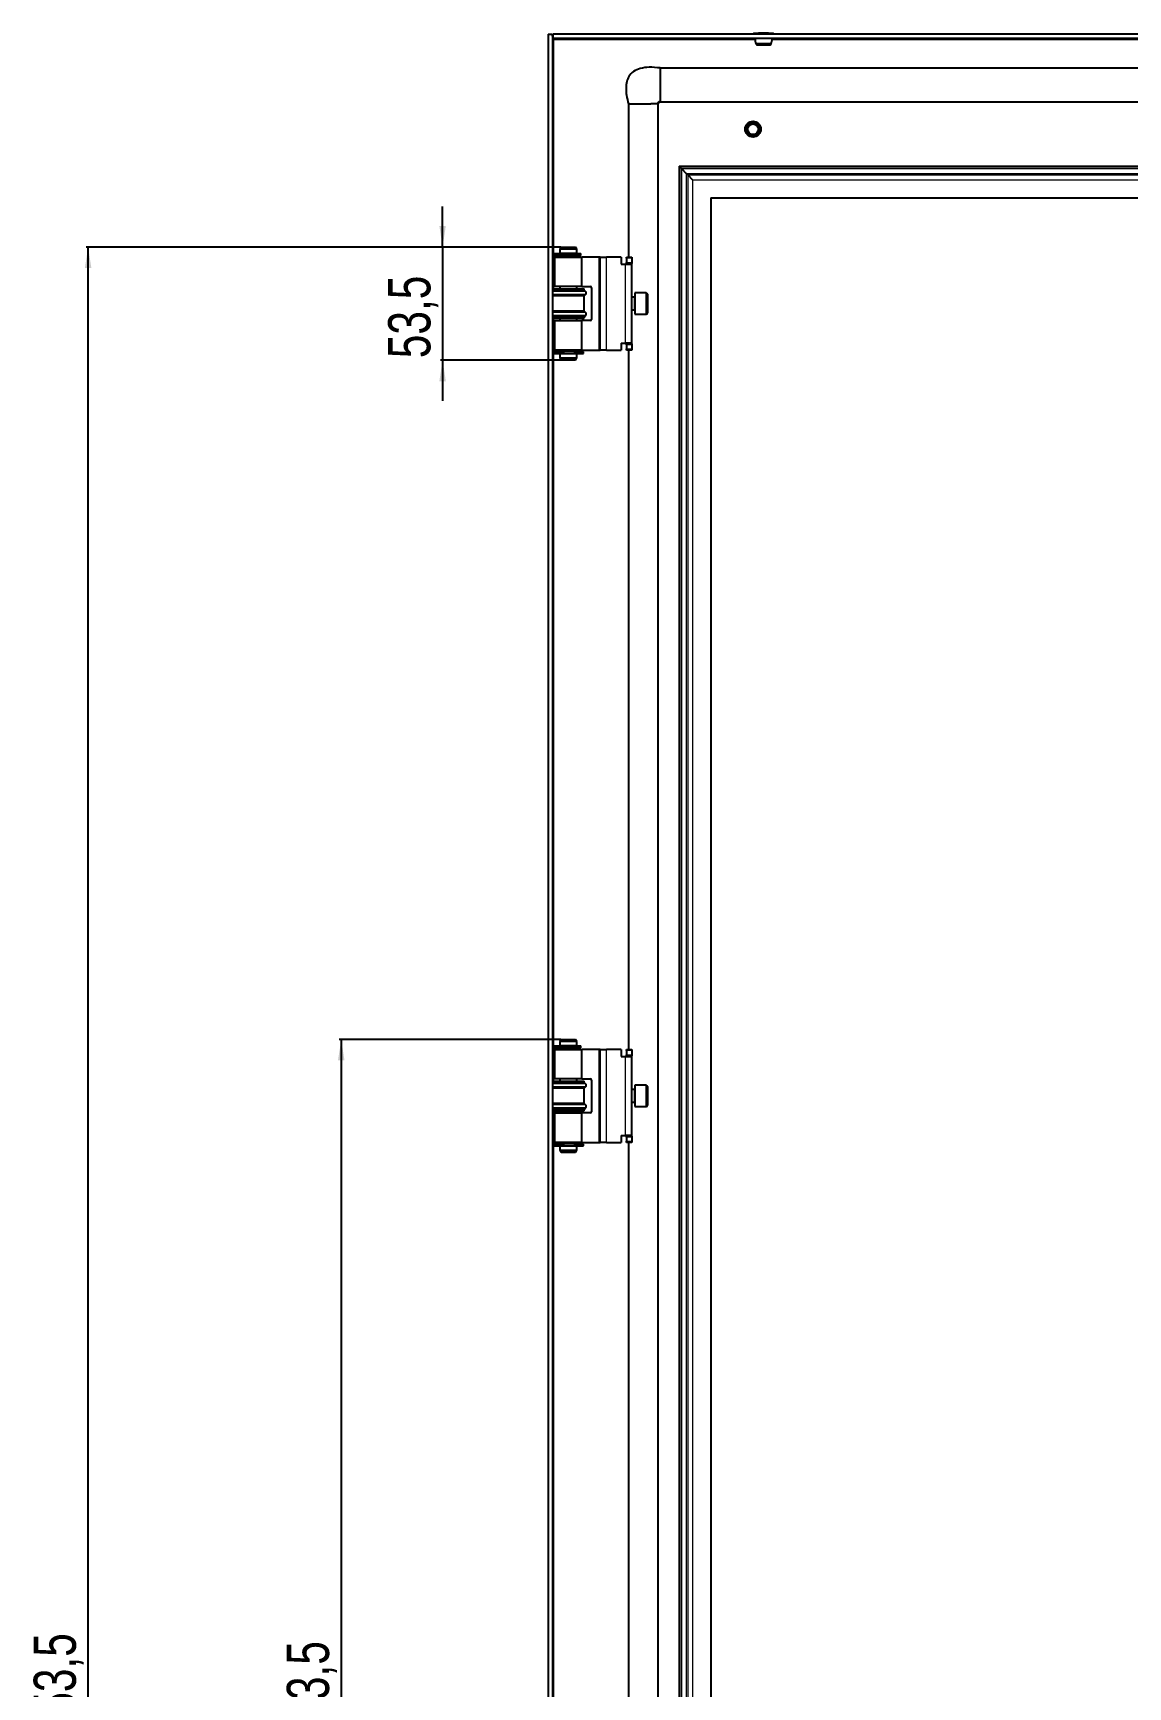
# Model space of a CAD drawing. Header units: millimetres. Extents: x -560 to 1716, y -1079 to 978.
# Drawn here: x 679 to 1198, y -22 to 760 of the extents above; entities that cross this region are included whole.
import ezdxf

# ---------------------------------------------------------------- set-up
doc = ezdxf.new("R2010")
doc.units = ezdxf.units.MM
doc.layers.add('FORMAT', color=7, linetype='Continuous')
doc.styles.add('SLDTEXTSTYLE0', font='TXT', dxfattribs={"width": 0.75})
doc.dimstyles.new('SLDDIMSTYLE0', dxfattribs={"dimtxt": 20, "dimasz": 10, "dimexe": 0, "dimexo": 0.0625, "dimgap": 5, "dimtad": 2, "dimdec": 1, "dimrnd": 1e-09, "dimzin": 12, "dimdsep": 46, "dimtxsty": 'SLDTEXTSTYLE0', "dimsah": 1, "dimcen": 0.09, "dimadec": 0, "dimazin": 3, "dimtfac": 1, "dimtofl": 0, "dimtmove": 0, "dimatfit": 3, "dimfxl": 0, "dimfrac": 2, "dimtolj": 1, "dimtzin": 12, "dimarcsym": 0})
doc.dimstyles.new('SLDDIMSTYLE1', dxfattribs={"dimtxt": 20, "dimasz": 10, "dimexe": 0, "dimexo": 0.0625, "dimgap": 5, "dimtad": 2, "dimdec": 1, "dimrnd": 1e-09, "dimzin": 12, "dimdsep": 46, "dimtxsty": 'SLDTEXTSTYLE0', "dimsah": 1, "dimcen": 0.09, "dimadec": 0, "dimazin": 3, "dimtfac": 1, "dimtmove": 0, "dimatfit": 0, "dimfxl": 0, "dimfrac": 2, "dimtolj": 1, "dimtzin": 12, "dimarcsym": 0})

# ---------------------------------------------------------------- blocks, each defined once
blk = doc.blocks.new('_D_6')
at = {"layer": 'FORMAT'}
for p, q in [((929.24, 659.19), (704.31, 659.19)), ((705.31, -694.31), (705.31, 659.19)), ((929.24, -694.31), (704.31, -694.31))]:
    blk.add_line(p, q, dxfattribs=at)
for points in [[(705.31, 659.19), (703.77, 649.19), (706.84, 649.19)], [(705.31, -694.31), (706.84, -684.31), (703.77, -684.31)]]:
    blk.add_solid(points, dxfattribs=at)
at = {"layer": 'FORMAT', "insert": (679.52, -58.2), "char_height": 20, "attachment_point": 1, "rotation": 90, "style": 'SLDTEXTSTYLE0'}
blk.add_mtext('1353,5', dxfattribs=at)
blk = doc.blocks.new('_D_7')
at = {"layer": 'FORMAT'}
for p, q in [((873.17, 659.19), (873.17, 678.42)), ((929.24, 659.19), (872.17, 659.19)), ((873.17, 659.19), (873.17, 605.69)), ((929.24, 605.69), (872.17, 605.69)), ((873.17, 605.69), (873.17, 586.46))]:
    blk.add_line(p, q, dxfattribs=at)
for points in [[(873.17, 659.19), (874.71, 669.19), (871.63, 669.19)], [(873.17, 605.69), (871.63, 595.69), (874.71, 595.69)]]:
    blk.add_solid(points, dxfattribs=at)
at = {"layer": 'FORMAT', "insert": (847.39, 606.58), "char_height": 20, "attachment_point": 1, "rotation": 90, "style": 'SLDTEXTSTYLE0'}
blk.add_mtext('53,5', dxfattribs=at)
blk = doc.blocks.new('_D_10')
at = {"layer": 'FORMAT'}
for p, q in [((929.24, 284.19), (824.17, 284.19)), ((825.17, 284.19), (825.17, -319.31)), ((929.24, -319.31), (824.17, -319.31))]:
    blk.add_line(p, q, dxfattribs=at)
for points in [[(825.17, 284.19), (823.63, 274.19), (826.71, 274.19)], [(825.17, -319.31), (826.71, -309.31), (823.63, -309.31)]]:
    blk.add_solid(points, dxfattribs=at)
at = {"layer": 'FORMAT', "insert": (799.39, -50.81), "char_height": 20, "attachment_point": 1, "rotation": 90, "style": 'SLDTEXTSTYLE0'}
blk.add_mtext('603,5', dxfattribs=at)

msp = doc.modelspace()

# ---------------------------------------------------------------- linework, layer by layer
at = {"color": 7, "linetype": 'Continuous', "lineweight": 25}
for p, q in [((923.17, 759.94), (925.17, 759.94)), ((923.17, 759.94), (923.17, -795.06)), ((925.17, 759.94), (925.17, -795.06)), ((1514.87, 759.94), (925.47, 759.94)), ((925.47, 757.94), (925.47, 759.94)), ((1514.87, 757.94), (925.47, 757.94)), ((925.77, 757.34), (925.57, 757.94)), ((1025.17, 755.33), (1021.59, 755.33)), ((1022.07, 754.94), (1028.28, 754.94)), ((1028.76, 755.33), (1025.17, 755.33)), ((976.17, 743.94), (976.17, 728.1)), ((976.17, 743.94), (1464.17, 743.94)), ((976.17, 727.94), (1464.17, 727.94)), ((961.17, 726.94), (962.15, 726.94)), ((961.17, 726.94), (961.17, 654.44)), ((962.15, 726.94), (964.61, 726.94)), ((964.61, 726.94), (968.17, 726.94)), ((968.17, 726.94), (971.74, 726.94)), ((975.17, 726.94), (975.17, -762.06)), ((985.17, 697.44), (985.17, -732.56)), ((985.17, 697.44), (986.17, 696.44)), ((985.17, 697.44), (1455.17, 697.44)), ((986.27, 696.34), (988.58, 694.03)), ((988.58, 694.03), (989.27, 693.34)), ((989.27, 693.34), (991.58, 691.03)), ((1000.17, 682.44), (1440.17, 682.44)), ((1000.17, 682.44), (1000.17, -717.56)), ((929.25, 659.19), (928.67, 658.19)), ((928.67, 658.19), (928.67, 656.19)), ((936.67, 658.19), (928.67, 658.19)), ((929.25, 659.19), (936.1, 659.19)), ((936.67, 658.19), (936.1, 659.19)), ((936.67, 656.19), (936.67, 658.19)), ((925.52, 656.14), (925.52, 655.24)), ((925.52, 656.14), (938.41, 656.14)), ((925.52, 655.24), (938.41, 655.24)), ((926.22, 654.44), (926.22, 640.44)), ((926.22, 654.44), (939.12, 654.44)), ((933.43, 656.19), (928.67, 656.19)), ((928.67, 655.19), (928.67, 654.44)), ((933.43, 655.19), (928.67, 655.19)), ((929.17, 656.19), (929.17, 656.14)), ((929.17, 655.24), (929.17, 655.19)), ((936.67, 656.19), (933.43, 656.19)), ((936.67, 655.19), (933.43, 655.19)), ((936.17, 656.14), (936.17, 656.19)), ((936.17, 655.19), (936.17, 655.24)), ((936.67, 654.44), (936.67, 655.19)), ((938.41, 656.14), (938.5, 656.14)), ((938.41, 655.24), (938.5, 655.24)), ((938.5, 655.24), (938.5, 656.14)), ((938.5, 656.14), (938.71, 656.14)), ((938.5, 655.24), (938.71, 655.24)), ((938.71, 655.24), (938.71, 656.14)), ((939.12, 640.44), (939.12, 654.44)), ((947.22, 654.44), (939.12, 654.44)), ((947.72, 654.44), (947.22, 654.44)), ((947.72, 654.44), (950.72, 654.44)), ((947.72, 610.44), (947.72, 654.44)), ((957.72, 654.44), (950.72, 654.44)), ((957.72, 654.44), (957.72, 651.14)), ((957.72, 651.14), (959.72, 651.14)), ((959.72, 651.14), (962.72, 651.14)), ((960.22, 654.44), (962.72, 654.44)), ((960.22, 653.94), (960.22, 654.44)), ((960.22, 653.94), (960.22, 651.94)), ((960.22, 651.44), (960.22, 651.94)), ((962.72, 651.44), (960.22, 651.44)), ((960.22, 651.44), (960.22, 651.14)), ((962.72, 654.44), (962.72, 653.94)), ((962.72, 653.94), (962.72, 651.94)), ((962.72, 651.94), (962.72, 651.44)), ((962.72, 651.14), (962.72, 651.44)), ((962.72, 613.74), (962.72, 651.14)), ((925.17, 639.44), (940.17, 639.44)), ((940.17, 638.84), (925.17, 638.84)), ((940.17, 636.04), (925.17, 636.04)), ((939.12, 640.44), (926.22, 640.44)), ((928.67, 640.44), (928.67, 639.44)), ((936.67, 639.44), (936.67, 640.44)), ((939.12, 640.44), (943.22, 640.44)), ((940.17, 638.84), (940.17, 639.44)), ((940.87, 638.16), (940.17, 638.84)), ((940.17, 636.04), (940.87, 636.73)), ((940.17, 628.84), (940.17, 636.04)), ((943.72, 639.94), (943.72, 624.94)), ((963.97, 635.44), (962.72, 635.44)), ((969.62, 637.44), (964.22, 637.44)), ((964.22, 637.44), (964.22, 627.44)), ((970.22, 636.84), (970.22, 628.04)), ((940.17, 628.84), (925.17, 628.84)), ((940.87, 628.16), (940.17, 628.84)), ((940.17, 626.04), (940.87, 626.73)), ((962.72, 629.44), (963.97, 629.44)), ((964.22, 627.44), (969.62, 627.44)), ((940.17, 626.04), (925.17, 626.04)), ((925.17, 625.44), (940.17, 625.44)), ((926.22, 624.44), (926.22, 610.44)), ((926.22, 624.44), (939.12, 624.44)), ((928.67, 625.44), (928.67, 624.44)), ((936.67, 624.44), (936.67, 625.44)), ((939.12, 610.44), (939.12, 624.44)), ((943.22, 624.44), (939.12, 624.44)), ((940.17, 625.44), (940.17, 626.04)), ((957.72, 613.74), (959.72, 613.74)), ((957.72, 613.74), (957.72, 610.44)), ((962.72, 613.74), (959.72, 613.74)), ((960.22, 613.74), (960.22, 613.44)), ((960.22, 613.44), (962.72, 613.44)), ((960.22, 612.94), (960.22, 613.44)), ((960.22, 612.94), (960.22, 610.94)), ((960.22, 610.44), (960.22, 610.94)), ((962.72, 613.44), (962.72, 613.74)), ((962.72, 613.44), (962.72, 612.94)), ((962.72, 612.94), (962.72, 610.94)), ((962.72, 610.94), (962.72, 610.44)), ((925.52, 609.64), (925.52, 608.74)), ((925.52, 609.64), (929.52, 609.64)), ((925.52, 608.74), (929.52, 608.74)), ((939.12, 610.44), (926.22, 610.44)), ((928.67, 610.44), (928.67, 609.69)), ((933.43, 609.69), (928.67, 609.69)), ((928.67, 608.69), (928.67, 606.69)), ((933.43, 608.69), (928.67, 608.69)), ((928.67, 606.69), (929.25, 605.69)), ((928.67, 606.69), (933.43, 606.69)), ((929.17, 609.69), (929.17, 609.64)), ((929.17, 608.74), (929.17, 608.69)), ((933.32, 605.69), (929.25, 605.69)), ((929.52, 609.64), (930.17, 609.64)), ((929.52, 608.74), (930.17, 608.74)), ((930.17, 609.64), (930.51, 609.64)), ((930.17, 608.74), (930.51, 608.74)), ((930.51, 608.74), (930.51, 609.64)), ((930.51, 609.64), (930.51, 609.64)), ((930.51, 608.74), (930.51, 608.74)), ((936.1, 605.69), (933.32, 605.69)), ((936.67, 609.69), (933.43, 609.69)), ((936.67, 608.69), (933.43, 608.69)), ((933.43, 606.69), (936.67, 606.69)), ((935.6, 609.64), (935.6, 608.74)), ((935.6, 609.64), (935.62, 609.64)), ((935.6, 608.74), (935.62, 608.74)), ((935.62, 609.64), (936.92, 609.64)), ((935.62, 608.74), (936.92, 608.74)), ((936.1, 605.69), (936.67, 606.69)), ((936.17, 609.64), (936.17, 609.69)), ((936.17, 608.69), (936.17, 608.74)), ((936.67, 609.69), (936.67, 610.44)), ((936.67, 606.69), (936.67, 608.69)), ((936.92, 609.64), (937.64, 609.64)), ((936.92, 608.74), (937.64, 608.74)), ((937.64, 609.64), (939.82, 609.64)), ((937.64, 608.74), (939.82, 608.74)), ((939.12, 610.44), (947.22, 610.44)), ((939.82, 608.74), (939.82, 609.64)), ((947.22, 610.44), (947.72, 610.44)), ((950.72, 610.44), (947.72, 610.44)), ((950.72, 610.44), (957.72, 610.44)), ((962.72, 610.44), (960.22, 610.44)), ((961.17, 610.44), (961.17, 279.44)), ((929.25, 284.19), (928.67, 283.19)), ((928.67, 283.19), (928.67, 281.19)), ((936.67, 283.19), (928.67, 283.19)), ((929.25, 284.19), (936.1, 284.19)), ((936.67, 283.19), (936.1, 284.19)), ((936.67, 281.19), (936.67, 283.19)), ((925.52, 281.14), (925.52, 280.24)), ((925.52, 281.14), (938.41, 281.14)), ((925.52, 280.24), (938.41, 280.24)), ((926.22, 279.44), (926.22, 265.44)), ((926.22, 279.44), (939.12, 279.44)), ((933.43, 281.19), (928.67, 281.19)), ((928.67, 280.19), (928.67, 279.44)), ((933.43, 280.19), (928.67, 280.19)), ((929.17, 281.19), (929.17, 281.14)), ((929.17, 280.24), (929.17, 280.19)), ((936.67, 281.19), (933.43, 281.19)), ((936.67, 280.19), (933.43, 280.19)), ((936.17, 281.14), (936.17, 281.19)), ((936.17, 280.19), (936.17, 280.24)), ((936.67, 279.44), (936.67, 280.19)), ((938.41, 281.14), (938.5, 281.14)), ((938.41, 280.24), (938.5, 280.24)), ((938.5, 280.24), (938.5, 281.14)), ((938.5, 281.14), (938.71, 281.14)), ((938.5, 280.24), (938.71, 280.24)), ((938.71, 280.24), (938.71, 281.14)), ((939.12, 265.44), (939.12, 279.44)), ((947.22, 279.44), (939.12, 279.44)), ((947.72, 279.44), (947.22, 279.44)), ((947.72, 279.44), (950.72, 279.44)), ((947.72, 235.44), (947.72, 279.44)), ((957.72, 279.44), (950.72, 279.44)), ((957.72, 279.44), (957.72, 276.14)), ((957.72, 276.14), (959.72, 276.14)), ((959.72, 276.14), (962.72, 276.14)), ((960.22, 279.44), (962.72, 279.44)), ((960.22, 278.94), (960.22, 279.44)), ((960.22, 278.94), (960.22, 276.94)), ((960.22, 276.44), (960.22, 276.94)), ((962.72, 276.44), (960.22, 276.44)), ((960.22, 276.44), (960.22, 276.14)), ((962.72, 279.44), (962.72, 278.94)), ((962.72, 278.94), (962.72, 276.94)), ((962.72, 276.94), (962.72, 276.44)), ((962.72, 276.14), (962.72, 276.44)), ((962.72, 238.74), (962.72, 276.14)), ((925.17, 264.44), (940.17, 264.44)), ((940.17, 263.84), (925.17, 263.84)), ((940.17, 261.04), (925.17, 261.04)), ((939.12, 265.44), (926.22, 265.44)), ((928.67, 265.44), (928.67, 264.44)), ((936.67, 264.44), (936.67, 265.44)), ((939.12, 265.44), (943.22, 265.44)), ((940.17, 263.84), (940.17, 264.44)), ((940.87, 263.16), (940.17, 263.84)), ((940.17, 261.04), (940.87, 261.73)), ((940.17, 253.84), (940.17, 261.04)), ((943.72, 264.94), (943.72, 249.94)), ((963.97, 260.44), (962.72, 260.44)), ((969.62, 262.44), (964.22, 262.44)), ((964.22, 262.44), (964.22, 252.44)), ((970.22, 261.84), (970.22, 253.04)), ((940.17, 253.84), (925.17, 253.84)), ((940.17, 251.04), (925.17, 251.04)), ((940.87, 253.16), (940.17, 253.84)), ((940.17, 251.04), (940.87, 251.73)), ((940.17, 250.44), (940.17, 251.04)), ((962.72, 254.44), (963.97, 254.44)), ((964.22, 252.44), (969.62, 252.44)), ((925.17, 250.44), (940.17, 250.44)), ((926.22, 249.44), (926.22, 235.44)), ((926.22, 249.44), (939.12, 249.44)), ((928.67, 250.44), (928.67, 249.44)), ((936.67, 249.44), (936.67, 250.44)), ((939.12, 235.44), (939.12, 249.44)), ((943.22, 249.44), (939.12, 249.44)), ((939.12, 235.44), (926.22, 235.44)), ((928.67, 235.44), (928.67, 234.69)), ((936.67, 234.69), (936.67, 235.44)), ((939.12, 235.44), (947.22, 235.44)), ((947.22, 235.44), (947.72, 235.44)), ((950.72, 235.44), (947.72, 235.44)), ((950.72, 235.44), (957.72, 235.44)), ((957.72, 238.74), (959.72, 238.74)), ((957.72, 238.74), (957.72, 235.44)), ((962.72, 238.74), (959.72, 238.74)), ((960.22, 238.74), (960.22, 238.44)), ((960.22, 238.44), (962.72, 238.44)), ((960.22, 237.94), (960.22, 238.44)), ((960.22, 237.94), (960.22, 235.94)), ((960.22, 235.44), (960.22, 235.94)), ((962.72, 235.44), (960.22, 235.44)), ((961.17, 235.44), (961.17, -270.56)), ((962.72, 238.44), (962.72, 238.74)), ((962.72, 238.44), (962.72, 237.94)), ((962.72, 237.94), (962.72, 235.94)), ((962.72, 235.94), (962.72, 235.44)), ((925.52, 234.64), (925.52, 233.74)), ((925.52, 234.64), (929.52, 234.64)), ((925.52, 233.74), (929.52, 233.74)), ((933.43, 234.69), (928.67, 234.69)), ((928.67, 233.69), (928.67, 231.69)), ((933.43, 233.69), (928.67, 233.69)), ((928.67, 231.69), (929.25, 230.69)), ((928.67, 231.69), (933.43, 231.69)), ((929.17, 234.69), (929.17, 234.64)), ((929.17, 233.74), (929.17, 233.69)), ((933.32, 230.69), (929.25, 230.69)), ((929.52, 234.64), (930.17, 234.64)), ((929.52, 233.74), (930.17, 233.74)), ((930.17, 234.64), (930.51, 234.64)), ((930.17, 233.74), (930.51, 233.74)), ((930.51, 233.74), (930.51, 234.64)), ((930.51, 234.64), (930.51, 234.64)), ((930.51, 233.74), (930.51, 233.74)), ((936.1, 230.69), (933.32, 230.69)), ((936.67, 234.69), (933.43, 234.69)), ((936.67, 233.69), (933.43, 233.69)), ((933.43, 231.69), (936.67, 231.69)), ((935.6, 234.64), (935.6, 233.74)), ((935.6, 234.64), (935.62, 234.64)), ((935.6, 233.74), (935.62, 233.74)), ((935.62, 234.64), (936.92, 234.64)), ((935.62, 233.74), (936.92, 233.74)), ((936.1, 230.69), (936.67, 231.69)), ((936.17, 234.64), (936.17, 234.69)), ((936.17, 233.69), (936.17, 233.74)), ((936.67, 231.69), (936.67, 233.69)), ((936.92, 234.64), (937.64, 234.64)), ((936.92, 233.74), (937.64, 233.74)), ((937.64, 234.64), (939.82, 234.64)), ((937.64, 233.74), (939.82, 233.74)), ((939.82, 233.74), (939.82, 234.64))]:
    msp.add_line(p, q, dxfattribs=at)
at = {"color": 8, "linetype": 'Continuous', "lineweight": 18}
for p, q in [((1025.17, 760.07), (1020.31, 760.07)), ((1025.17, 760.19), (1020.43, 760.19)), ((1029.92, 760.19), (1025.17, 760.19)), ((1030.04, 760.07), (1025.17, 760.07)), ((925.77, 656.14), (925.77, 757.34)), ((925.77, 757.34), (1021.13, 757.34)), ((1029.22, 757.34), (1411.13, 757.34)), ((986.17, 696.44), (986.17, -731.56)), ((986.17, 696.44), (1454.17, 696.44)), ((986.27, 696.34), (1454.07, 696.34)), ((986.27, 696.34), (986.27, -731.46)), ((988.58, 694.03), (988.58, -729.15)), ((988.58, 694.03), (1451.77, 694.03)), ((989.27, 693.34), (1451.07, 693.34)), ((989.27, 693.34), (989.27, -728.46)), ((991.58, 691.03), (1448.77, 691.03)), ((991.58, 691.03), (991.58, -726.15)), ((925.77, 639.44), (925.77, 655.24)), ((938.41, 656.14), (938.41, 655.24)), ((947.22, 654.44), (947.22, 610.44)), ((950.72, 610.44), (950.72, 654.44)), ((959.72, 613.74), (959.72, 651.14)), ((962.72, 653.94), (960.22, 653.94)), ((960.22, 651.94), (962.72, 651.94)), ((940.87, 638.16), (925.17, 638.16)), ((940.87, 636.73), (925.17, 636.73)), ((963.97, 635.03), (963.97, 635.44)), ((963.97, 629.44), (963.97, 635.03)), ((969.62, 627.44), (969.62, 637.44)), ((940.87, 628.16), (925.17, 628.16)), ((940.87, 626.73), (925.17, 626.73)), ((925.77, 609.64), (925.77, 625.44)), ((962.72, 612.94), (960.22, 612.94)), ((960.22, 610.94), (962.72, 610.94)), ((925.77, 281.14), (925.77, 608.74)), ((929.52, 609.64), (929.52, 608.74)), ((930.17, 609.64), (930.17, 608.74)), ((930.51, 609.64), (930.51, 608.74)), ((935.62, 609.64), (935.62, 608.74)), ((936.92, 609.64), (936.92, 608.74)), ((937.64, 609.64), (937.64, 608.74)), ((925.77, 264.44), (925.77, 280.24)), ((938.41, 281.14), (938.41, 280.24)), ((947.22, 279.44), (947.22, 235.44)), ((950.72, 235.44), (950.72, 279.44)), ((959.72, 238.74), (959.72, 276.14)), ((962.72, 278.94), (960.22, 278.94)), ((960.22, 276.94), (962.72, 276.94)), ((940.87, 263.16), (925.17, 263.16)), ((940.87, 261.73), (925.17, 261.73)), ((963.97, 260.03), (963.97, 260.44)), ((963.97, 254.44), (963.97, 260.03)), ((969.62, 252.44), (969.62, 262.44)), ((940.87, 253.16), (925.17, 253.16)), ((940.87, 251.73), (925.17, 251.73)), ((925.77, 234.64), (925.77, 250.44)), ((962.72, 237.94), (960.22, 237.94)), ((960.22, 235.94), (962.72, 235.94)), ((925.77, -268.86), (925.77, 233.74)), ((929.52, 234.64), (929.52, 233.74)), ((930.17, 234.64), (930.17, 233.74)), ((930.51, 234.64), (930.51, 233.74)), ((935.62, 234.64), (935.62, 233.74)), ((936.92, 234.64), (936.92, 233.74)), ((937.64, 234.64), (937.64, 233.74))]:
    msp.add_line(p, q, dxfattribs=at)
at = {"color": 7, "linetype": 'Continuous', "lineweight": 25}
for radius in [3.75, 3, 2.5]:
    msp.add_circle((1020.17, 714.94), radius, dxfattribs=at)
for centre, radius, start, end in [((1020.44, 760.07), 0.126, 96.02558, 180), ((1046.08, 760), 25.77, 179.86102, 180.13898), ((1025.18, 715.19), 45.25, 90.0016, 96.02558), ((1025.17, 715.19), 45.25, 83.97442, 89.9984), ((1029.91, 760.07), 0.126, 0, 83.97442), ((1004.27, 760), 25.77, 359.86102, 0.13898), ((1027.3, 757.68), 6.18, 177.53422, 202.36543), ((1022.07, 755.44), 0.5, 193.38346, 270), ((1028.28, 755.44), 0.5, 270, 346.61654), ((1023.05, 757.68), 6.18, 337.63457, 2.46578), ((940.17, 637.44), 1, 314.427, 45.573), ((943.22, 639.94), 0.5, 0, 90), ((963.97, 635.69), 0.25, 270, 360), ((969.62, 636.84), 0.6, 360, 90), ((940.17, 627.44), 1, 314.427, 45.573), ((963.97, 629.19), 0.25, 0, 90), ((969.62, 628.04), 0.6, 270, 0), ((943.22, 624.94), 0.5, 270, 0), ((940.17, 262.44), 1, 314.427, 45.573), ((943.22, 264.94), 0.5, 0, 90), ((963.97, 260.69), 0.25, 270, 360), ((969.62, 261.84), 0.6, 360, 90), ((940.17, 252.44), 1, 314.427, 45.573), ((963.97, 254.19), 0.25, 0, 90), ((969.62, 253.04), 0.6, 270, 0), ((943.22, 249.94), 0.5, 270, 0)]:
    msp.add_arc(centre, radius, start, end, dxfattribs=at)
for points, knots in [([(925.47, 758.24), (925.45, 758.32), (925.34, 758.64), (925.21, 759.21), (925.19, 759.7), (925.17, 759.94)], [0, 0, 0, 0, 0.141742, 0.566203, 1, 1, 1, 1]), ([(925.47, 757.94), (925.52, 757.94), (925.57, 757.88), (925.67, 757.66), (925.72, 757.5), (925.77, 757.34)], [0, 0, 0, 0, 0.5, 0.5, 1, 1, 1, 1]), ([(976.17, 743.94), (974.45, 744.11), (971.31, 744.41), (966.98, 743.9), (963.55, 742.47), (961.34, 740.16), (960.25, 737.39), (959.93, 734.34), (960.23, 730.78), (960.84, 728.29), (961.17, 726.94)], [0, 0, 0, 0, 0.176713, 0.320911, 0.440308, 0.54837, 0.6374, 0.738878, 0.858543, 1, 1, 1, 1]), ([(975.14, 726.94), (975.15, 727.08), (975.18, 727.32), (975.31, 727.52), (975.43, 727.61), (975.48, 727.72), (975.5, 727.79), (975.52, 727.84), (975.54, 727.88), (975.55, 727.92), (975.59, 727.96), (975.64, 728.01), (975.76, 728.08), (975.95, 728.11), (976.1, 728.11), (976.17, 728.1)], [0, 0, 0, 0, 0.233411, 0.418546, 0.549351, 0.595026, 0.631329, 0.647111, 0.661994, 0.676639, 0.691742, 0.725563, 0.766794, 0.872627, 1, 1, 1, 1]), ([(975.17, 726.94), (975.32, 727.17), (975.59, 727.57), (976, 727.83), (976.17, 727.94)], [0, 0, 0, 0, 0.561561, 1, 1, 1, 1]), ([(975.06, 726.94), (975.03, 726.94), (974.95, 726.94), (974.49, 726.94), (974.2, 726.94)], [0, 0, 0, 0, 0.356727, 1, 1, 1, 1])]:
    msp.add_open_spline(points, degree=3, knots=knots, dxfattribs=at)
msp.add_open_spline([(974.2, 726.94), (973.87, 726.94), (973.2, 726.94), (972.23, 726.94), (971.74, 726.94)], degree=3, dxfattribs=at)

# ---------------------------------------------------------------- dimensions: what is measured, and where the dimension line sits
at = {"layer": 'FORMAT'}
for base, p1, p2, dimstyle, picture, middle in [((873.17, 605.69), (929.25, 659.19), (929.25, 605.69), 'SLDDIMSTYLE1', '_D_7', (873.17, 632.44)), ((705.31, 659.19), (929.25, -694.31), (929.25, 659.19), 'SLDDIMSTYLE0', '_D_6', (705.31, -17.56)), ((825.17, -319.31), (929.25, 284.19), (929.25, -319.31), 'SLDDIMSTYLE0', '_D_10', (825.17, -17.56))]:
    dim = msp.add_linear_dim(base=base, p1=p1, p2=p2, angle=90, dimstyle=dimstyle, dxfattribs=at)
    dim.commit()
    dim.dimension.update_dxf_attribs({"geometry": picture, "text_midpoint": middle, "dimtype": 160})

doc.saveas('drawing.dxf')
